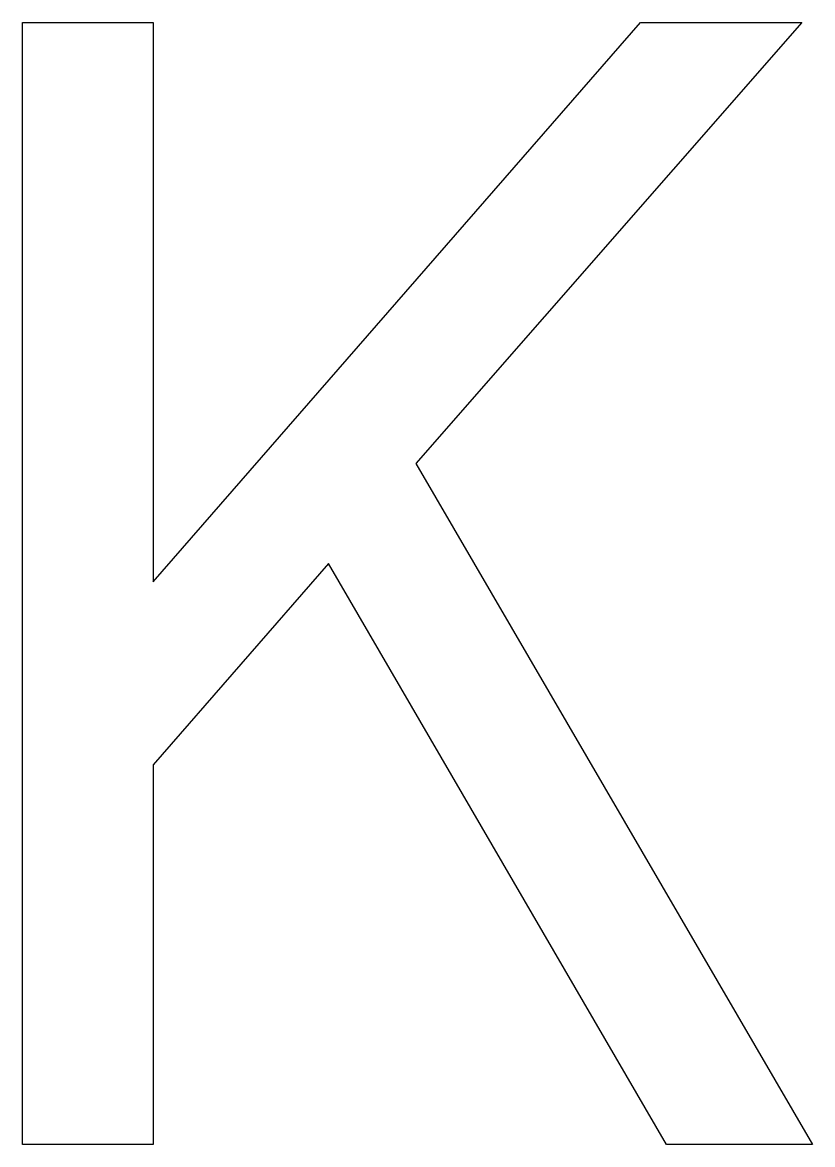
# Model space of a CAD drawing. Extents: x 1.1 to 8.2, y 0 to 10.1.
import ezdxf

# ---------------------------------------------------------------- set-up
doc = ezdxf.new("R2010")
doc.units = 0
doc.layers.get('0').update_dxf_attribs({"linetype": 'CONTINUOUS'})

msp = doc.modelspace()

# ---------------------------------------------------------------- linework, layer by layer
at = {"color": 0}
for p, q in [((1.08333, 0), (1.08333, 10.1389)), ((1.08333, 10.1389), (2.26389, 10.1389)), ((2.26389, 10.1389), (2.26389, 5.08333)), ((2.26389, 5.08333), (6.66667, 10.1389)), ((8.125, 10.1389), (4.63889, 6.15278)), ((6.66667, 10.1389), (8.125, 10.1389)), ((4.63889, 6.15278), (8.22222, 0)), ((3.84722, 5.25), (2.26389, 3.43056)), ((6.90278, 0), (3.84722, 5.25)), ((2.26389, 3.43056), (2.26389, 0)), ((2.26389, 0), (1.08333, 0)), ((8.22222, 0), (6.90278, 0))]:
    msp.add_line(p, q, dxfattribs=at)

doc.saveas('drawing.dxf')
